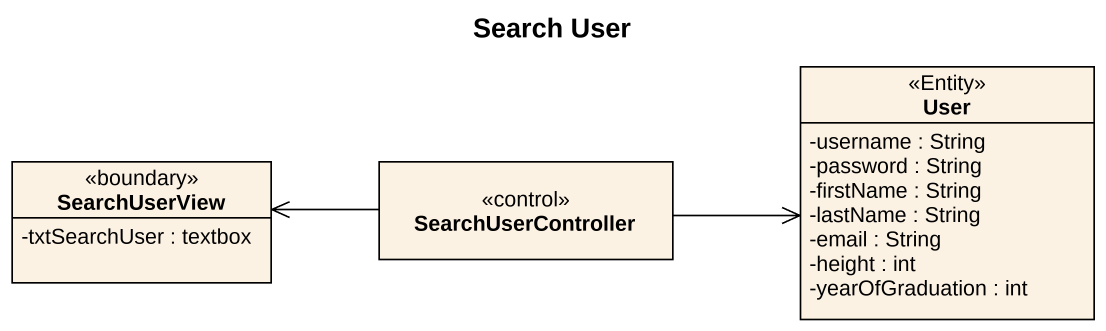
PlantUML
@startuml
title Search User
hide circle
hide empty members
skinparam classAttributeIconSize 0
class User <<Entity>> {
  -username : String
  -password : String
  -firstName : String
  -lastName : String
  -email : String
  -height : int
  -yearOfGraduation : int
}
class SearchUserView <<boundary>> {
  -txtSearchUser : textbox
}
class SearchUserController <<control>>
SearchUserController -right-> User
SearchUserController -left-> SearchUserView
@enduml
